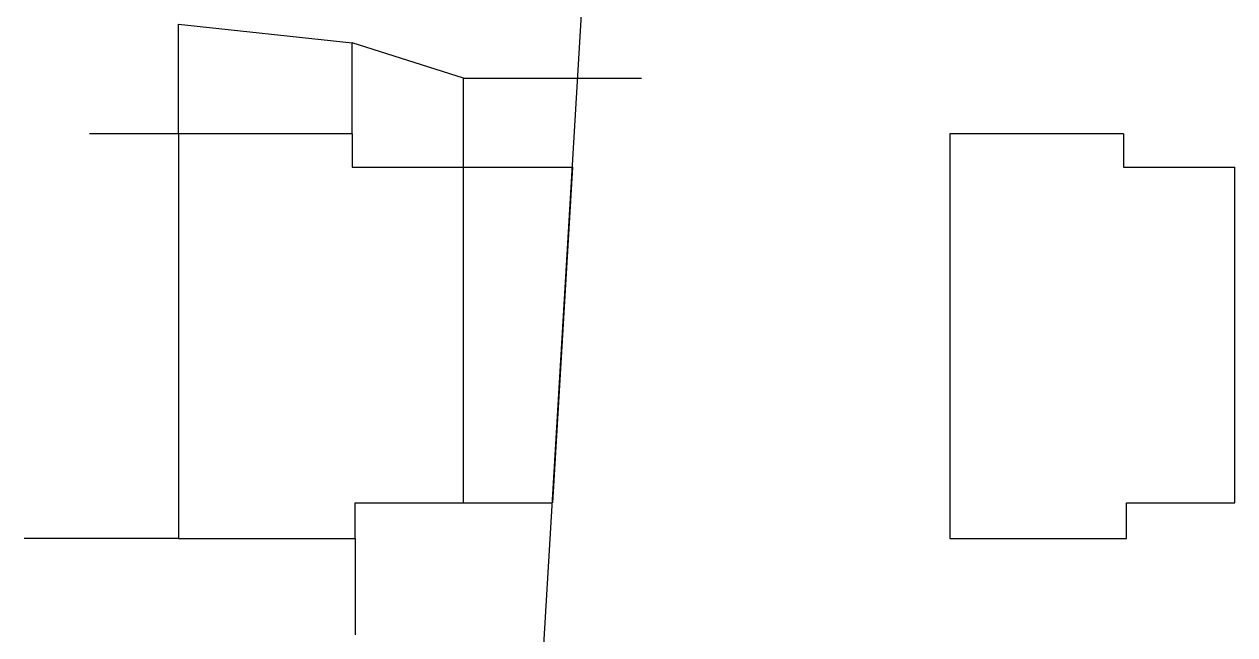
# Model space of a CAD drawing. Header units: inches. Extents: x 330 to 5800, y -1148 to 1732.
# Drawn here: x 4168 to 5800, y 224 to 1048 of the extents above; entities that cross this region are included whole.
import ezdxf

# ---------------------------------------------------------------- set-up
doc = ezdxf.new("R2010")
doc.units = ezdxf.units.IN

msp = doc.modelspace()

# ---------------------------------------------------------------- linework, layer by layer
for p, q in [((4376, 900), (4376, 1048)), ((4376, 1048), (4610, 1023)), ((4610, 900), (4610, 1023)), ((4760, 975), (4610, 1023)), ((4760, 855), (4760, 975)), ((4760, 975), (5000, 975)), ((4376, 900), (4256, 900)), ((4610, 900), (4376, 900)), ((4376, 900), (4376, 354)), ((4610, 900), (4610, 855)), ((5650, 900), (5416, 900)), ((5416, 900), (5416, 354)), ((5650, 900), (5650, 855)), ((4610, 855), (4760, 855)), ((4760, 402), (4760, 855)), ((4760, 855), (4907, 855)), ((4907, 855), (4880, 402)), ((5650, 855), (5800, 855)), ((5800, 402), (5800, 855)), ((4614, 354), (4614, 402)), ((4614, 402), (4760, 402)), ((4760, 402), (4880, 402)), ((5654, 354), (5654, 402)), ((5654, 402), (5800, 402)), ((4376, 354), (4168, 354)), ((4376, 354), (4614, 354)), ((4614, 354), (4614, 224)), ((5416, 354), (5654, 354))]:
    msp.add_line(p, q)
msp.add_xline((4880, 402), (0.059497, 0.998228))

doc.saveas('drawing.dxf')
